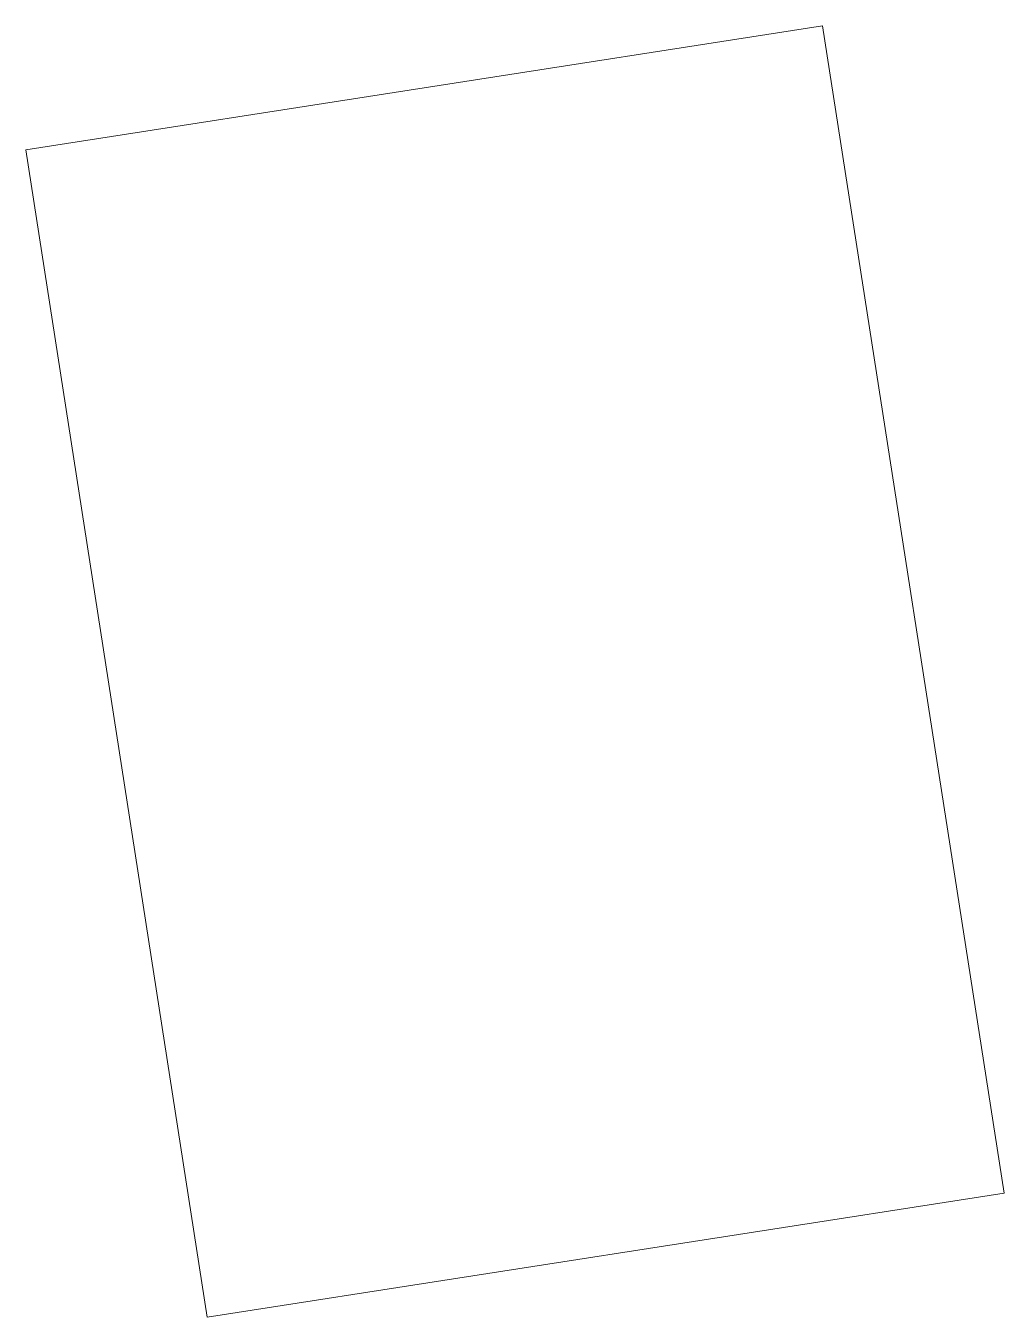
# Model space of a CAD drawing. Header units: millimetres. Extents: x 613447.2 to 613457.1, y 1318667.5 to 1318680.6.
import ezdxf

# ---------------------------------------------------------------- set-up
doc = ezdxf.new("R2010")
doc.units = ezdxf.units.MM

msp = doc.modelspace()

# ---------------------------------------------------------------- linework, layer by layer
at = {"color": 0, "lineweight": 0}
msp.add_lwpolyline([(613449.026, 1318667.473), (613457.129, 1318668.733), (613455.283, 1318680.603), (613447.181, 1318679.344)], close=True, dxfattribs=at)

doc.saveas('drawing.dxf')
